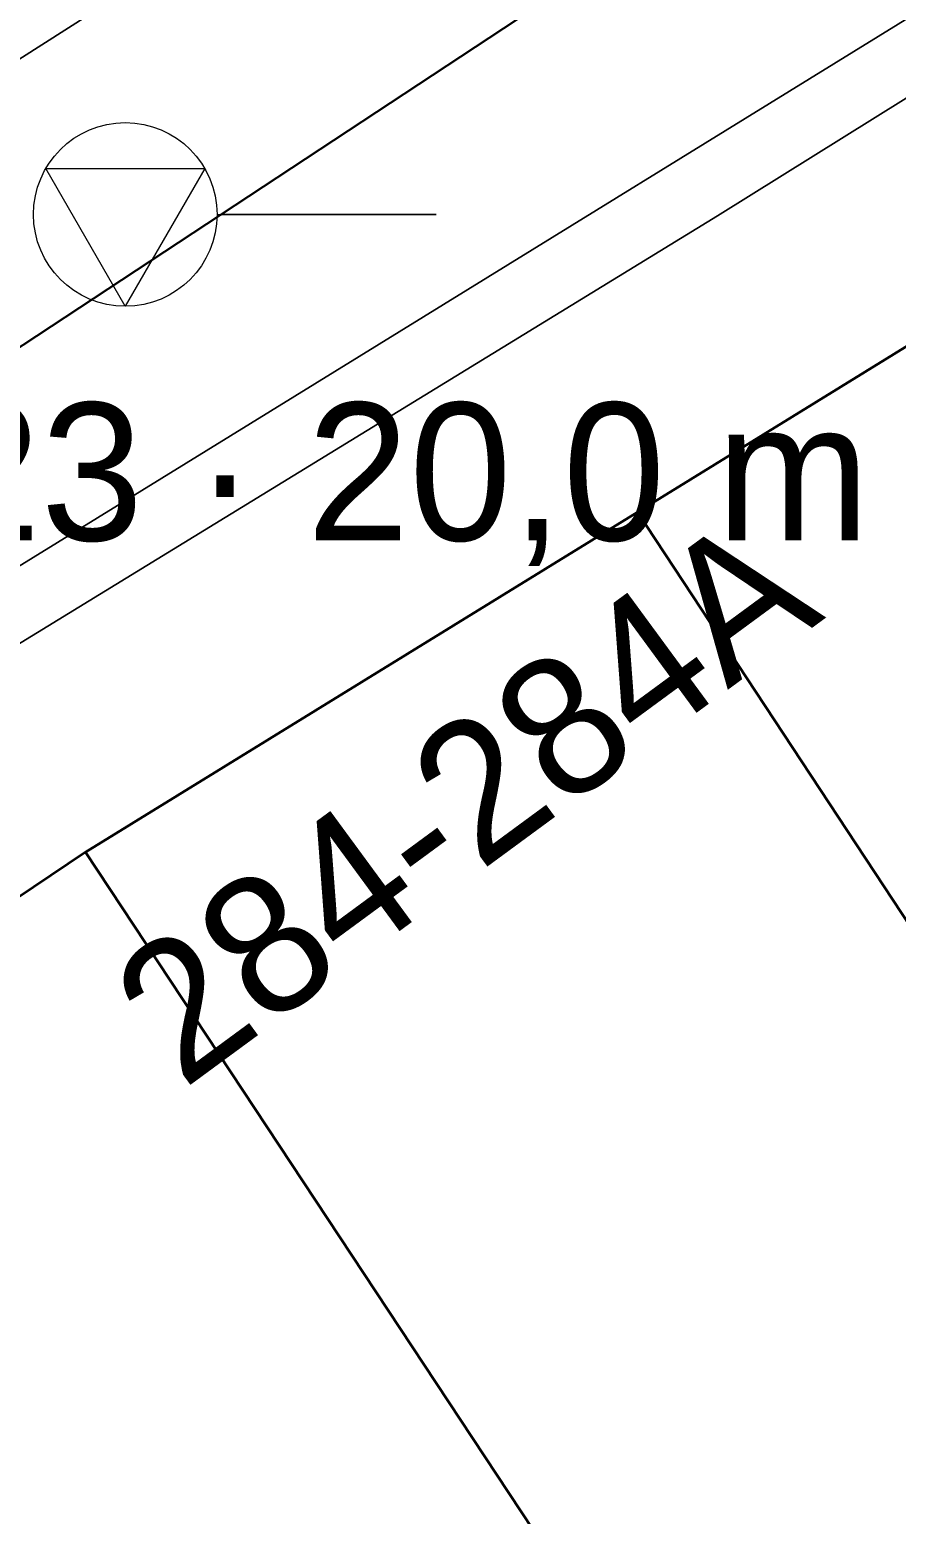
# Model space of a CAD drawing. Header units: metres. Extents: x 0 to 105485, y 0 to 425721.
# Drawn here: x 105274.67 to 105280.33, y 425330.37 to 425340.07 of the extents above; entities that cross this region are included whole.
import ezdxf
from ezdxf.enums import TextEntityAlignment as Align

# ---------------------------------------------------------------- set-up
doc = ezdxf.new("R2010")
doc.units = ezdxf.units.M
doc.header["$MEASUREMENT"] = 0
doc.linetypes.add('KG-PERCEEL-SO', pattern=[19, 5.5, -4, 5.5, -4])
for name, color, linetype, lineweight in [('B-XX-KG-GRENS_PERCEEL-G', 150, 'KG-PERCEEL-SO', 18), ('B-XX-MO-ONDERZOEK_SONDERING-G', 90, 'Continuous', 18), ('B-XX-MO-ONDERZOEK_SONDERING-S', 90, 'Continuous', 18), ('B-XX-MO-ONDERZOEK_SONDERING-T', 90, 'Continuous', 18), ('B-XX-OG-BEBOUWING-G', 7, 'Continuous', 35), ('B-XX-OG-BEBOUWING_HUISNUMMER-T', 7, 'Continuous', 18), ('B-XX-VH-OPENVERHARDING-G', 90, 'Continuous', 18)]:
    doc.layers.add(name, color=color, linetype=linetype, lineweight=lineweight)
doc.layers.add('GIS-WEGVAKKEN', color=2, linetype='Continuous')

msp = doc.modelspace()

# ---------------------------------------------------------------- linework, layer by layer
at = {"layer": 'B-XX-KG-GRENS_PERCEEL-G', "ltscale": 0.5, "flags": 128}
for points in [[(105278.642, 425336.919), (105283.136, 425339.686)], [(105275.035, 425334.698), (105278.642, 425336.919)], [(105278.642, 425336.919), (105283.591, 425329.411), (105290.025, 425319.768)], [(105268.2, 425330.104), (105275.035, 425334.698)], [(105275.035, 425334.698), (105282.231, 425323.811), (105286.344, 425317.381), (105286.556, 425317.545)]]:
    msp.add_lwpolyline(points, dxfattribs=at)
at = {"layer": 'B-XX-MO-ONDERZOEK_SONDERING-G', "color": 0, "true_color": 0x787878}
for points in [[(105274.694, 425338.864, 2.22), (105274.694, 425338.864, -16.78)], [(105275.894, 425338.864, 2.22), (105275.894, 425338.864, -16.78)]]:
    msp.add_polyline3d(points, dxfattribs=at)
at = {"layer": 'B-XX-MO-ONDERZOEK_SONDERING-G', "color": 0, "true_color": 0xd62828}
msp.add_polyline3d([(105275.895, 425338.864, 2.22), (105276.5608, 425338.864, 2.2), (105276.4685, 425338.864, 2.18), (105276.3186, 425338.864, 2.16), (105276.2904, 425338.864, 2.14), (105276.2925, 425338.864, 2.12), (105276.2972, 425338.864, 2.1), (105276.3109, 425338.864, 2.08), (105276.4527, 425338.864, 2.06), (105276.3846, 425338.864, 2.04), (105276.4238, 425338.864, 2.02), (105276.4629, 425338.864, 2), (105276.5159, 425338.864, 1.98), (105276.7115, 425338.864, 1.96), (105276.794, 425338.864, 1.94), (105276.8064, 425338.864, 1.92), (105276.8623, 425338.864, 1.9), (105276.8803, 425338.864, 1.88), (105276.8743, 425338.864, 1.86), (105276.8696, 425338.864, 1.84), (105276.8435, 425338.864, 1.82), (105276.8008, 425338.864, 1.8), (105276.7671, 425338.864, 1.78), (105276.729, 425338.864, 1.76), (105276.6863, 425338.864, 1.74), (105276.6586, 425338.864, 1.72), (105276.5693, 425338.864, 1.7), (105276.4903, 425338.864, 1.68), (105276.4557, 425338.864, 1.66), (105276.4177, 425338.864, 1.64), (105276.3668, 425338.864, 1.62), (105276.316, 425338.864, 1.6), (105276.275, 425338.864, 1.58), (105276.2203, 425338.864, 1.56), (105276.1887, 425338.864, 1.54), (105276.1332, 425338.864, 1.52), (105276.1063, 425338.864, 1.5), (105276.0661, 425338.864, 1.48), (105276.0555, 425338.864, 1.46), (105276.0839, 425338.864, 1.44), (105276.1123, 425338.864, 1.42), (105276.2524, 425338.864, 1.4), (105276.2917, 425338.864, 1.38), (105276.29, 425338.864, 1.36), (105276.2729, 425338.864, 1.34), (105276.2541, 425338.864, 1.32), (105276.2754, 425338.864, 1.3), (105276.3852, 425338.864, 1.28), (105276.3331, 425338.864, 1.26), (105276.3498, 425338.864, 1.24), (105276.4595, 425338.864, 1.22), (105276.6526, 425338.864, 1.2), (105276.6863, 425338.864, 1.18), (105276.6727, 425338.864, 1.16), (105276.6065, 425338.864, 1.14), (105276.5497, 425338.864, 1.12), (105276.5005, 425338.864, 1.1), (105276.451, 425338.864, 1.08), (105276.3831, 425338.864, 1.06), (105276.3429, 425338.864, 1.04), (105276.3023, 425338.864, 1.02), (105276.2609, 425338.864, 1), (105276.2097, 425338.864, 0.98), (105276.1426, 425338.864, 0.96), (105276.1441, 425338.864, 0.94), (105276.1456, 425338.864, 0.92), (105276.155, 425338.864, 0.9), (105276.014, 425338.864, 0.88), (105275.9978, 425338.864, 0.86), (105276.0119, 425338.864, 0.84), (105276.102, 425338.864, 0.82), (105276.1229, 425338.864, 0.8), (105276.067, 425338.864, 0.78), (105276.0362, 425338.864, 0.76), (105275.991, 425338.864, 0.74), (105275.9764, 425338.864, 0.72), (105275.9628, 425338.864, 0.7), (105275.9683, 425338.864, 0.68), (105276.0063, 425338.864, 0.66), (105276.0879, 425338.864, 0.64), (105276.143, 425338.864, 0.62), (105276.158, 425338.864, 0.6), (105276.1635, 425338.864, 0.58), (105276.1648, 425338.864, 0.56), (105276.1657, 425338.864, 0.54), (105276.1627, 425338.864, 0.52), (105276.1571, 425338.864, 0.501), (105276.1511, 425338.864, 0.481), (105276.1447, 425338.864, 0.461), (105276.1494, 425338.864, 0.441), (105276.1439, 425338.864, 0.421), (105276.1422, 425338.864, 0.401), (105276.1422, 425338.864, 0.381), (105276.1477, 425338.864, 0.361), (105276.1699, 425338.864, 0.341), (105276.2097, 425338.864, 0.321), (105276.2673, 425338.864, 0.301), (105276.2874, 425338.864, 0.281), (105276.3023, 425338.864, 0.261), (105276.3053, 425338.864, 0.241), (105276.3053, 425338.864, 0.221), (105276.3015, 425338.864, 0.201), (105276.2874, 425338.864, 0.181), (105276.2622, 425338.864, 0.161), (105276.2182, 425338.864, 0.141), (105276.1567, 425338.864, 0.121), (105276.0896, 425338.864, 0.101), (105276.0614, 425338.864, 0.081), (105276.029, 425338.864, 0.061), (105276.0106, 425338.864, 0.041), (105275.9897, 425338.864, 0.021), (105275.9837, 425338.864, 0.001), (105275.991, 425338.864, -0.019), (105275.9999, 425338.864, -0.039), (105276.0038, 425338.864, -0.059), (105275.9965, 425338.864, -0.079), (105276.017, 425338.864, -0.099), (105276.0055, 425338.864, -0.119), (105275.9837, 425338.864, -0.139), (105275.9683, 425338.864, -0.159), (105275.9623, 425338.864, -0.179), (105275.9619, 425338.864, -0.199), (105275.9649, 425338.864, -0.219), (105275.9649, 425338.864, -0.239), (105275.9662, 425338.864, -0.259), (105275.9649, 425338.864, -0.279), (105275.9683, 425338.864, -0.299), (105275.9726, 425338.864, -0.319), (105275.9854, 425338.864, -0.339), (105275.9918, 425338.864, -0.359), (105275.9632, 425338.864, -0.379), (105276.0303, 425338.864, -0.399), (105276.0866, 425338.864, -0.419), (105276.0516, 425338.864, -0.439), (105276.0239, 425338.864, -0.459), (105275.9927, 425338.864, -0.479), (105275.9833, 425338.864, -0.499), (105275.9871, 425338.864, -0.519), (105275.988, 425338.864, -0.539), (105275.9811, 425338.864, -0.559), (105275.9717, 425338.864, -0.579), (105275.9598, 425338.864, -0.599), (105275.9512, 425338.864, -0.619), (105275.9436, 425338.864, -0.639), (105275.938, 425338.864, -0.659), (105275.9367, 425338.864, -0.679), (105275.9342, 425338.864, -0.699), (105275.935, 425338.864, -0.719), (105275.9337, 425338.864, -0.739), (105275.9367, 425338.864, -0.759), (105275.938, 425338.864, -0.779), (105275.9457, 425338.864, -0.799), (105275.9512, 425338.864, -0.819), (105275.9457, 425338.864, -0.839), (105275.9376, 425338.864, -0.859), (105275.9389, 425338.864, -0.879), (105275.9406, 425338.864, -0.899), (105275.9354, 425338.864, -0.919), (105275.9367, 425338.864, -0.939), (105275.9367, 425338.864, -0.959), (105275.9371, 425338.864, -0.979), (105275.9354, 425338.864, -0.999), (105275.9367, 425338.864, -1.019), (105275.9376, 425338.864, -1.039), (105275.9389, 425338.864, -1.059), (105275.9474, 425338.864, -1.079), (105275.9598, 425338.864, -1.098), (105275.9653, 425338.864, -1.118), (105275.9559, 425338.864, -1.138), (105275.9598, 425338.864, -1.158), (105275.9572, 425338.864, -1.178), (105275.9555, 425338.864, -1.198), (105275.9555, 425338.864, -1.218), (105275.9594, 425338.864, -1.238), (105275.9623, 425338.864, -1.258), (105275.9641, 425338.864, -1.278), (105275.9675, 425338.864, -1.298), (105275.9623, 425338.864, -1.318), (105275.9602, 425338.864, -1.338), (105275.9581, 425338.864, -1.358), (105275.9551, 425338.864, -1.378), (105275.9551, 425338.864, -1.398), (105275.9568, 425338.864, -1.418), (105275.9551, 425338.864, -1.438), (105275.9555, 425338.864, -1.458), (105275.9551, 425338.864, -1.478), (105275.9555, 425338.864, -1.498), (105275.9585, 425338.864, -1.518), (105275.9615, 425338.864, -1.538), (105275.9658, 425338.864, -1.558), (105275.9683, 425338.864, -1.578), (105275.9709, 425338.864, -1.598), (105275.9752, 425338.864, -1.618), (105275.9752, 425338.864, -1.638), (105275.976, 425338.864, -1.658), (105275.9735, 425338.864, -1.678), (105275.9773, 425338.864, -1.698), (105275.9735, 425338.864, -1.718), (105275.9679, 425338.864, -1.738), (105275.9666, 425338.864, -1.758), (105275.9666, 425338.864, -1.778), (105275.9713, 425338.864, -1.798), (105275.973, 425338.864, -1.818), (105275.9777, 425338.864, -1.838), (105275.9688, 425338.864, -1.858), (105275.9675, 425338.864, -1.878), (105275.9602, 425338.864, -1.898), (105275.9568, 425338.864, -1.918), (105275.9568, 425338.864, -1.938), (105275.9589, 425338.864, -1.958), (105275.9645, 425338.864, -1.978), (105275.9623, 425338.864, -1.998), (105275.9636, 425338.864, -2.018), (105275.9623, 425338.864, -2.038), (105275.9619, 425338.864, -2.058), (105275.9632, 425338.864, -2.077), (105275.9658, 425338.864, -2.097), (105275.9645, 425338.864, -2.117), (105275.9602, 425338.864, -2.137), (105275.9576, 425338.864, -2.157), (105275.9508, 425338.864, -2.177), (105275.9619, 425338.864, -2.197), (105275.9615, 425338.864, -2.217), (105275.9581, 425338.864, -2.237), (105275.9572, 425338.864, -2.257), (105275.9572, 425338.864, -2.277), (105275.9559, 425338.864, -2.297), (105275.9581, 425338.864, -2.317), (105275.9649, 425338.864, -2.337), (105275.9572, 425338.864, -2.357), (105275.9572, 425338.864, -2.377), (105275.9487, 425338.864, -2.397), (105275.9465, 425338.864, -2.417), (105275.944, 425338.864, -2.437), (105275.9448, 425338.864, -2.457), (105275.947, 425338.864, -2.477), (105275.95, 425338.864, -2.497), (105275.9547, 425338.864, -2.517), (105275.9594, 425338.864, -2.537), (105275.9598, 425338.864, -2.557), (105275.9568, 425338.864, -2.577), (105275.9474, 425338.864, -2.597), (105275.9461, 425338.864, -2.617), (105275.9478, 425338.864, -2.637), (105275.95, 425338.864, -2.657), (105275.9529, 425338.864, -2.677), (105275.9572, 425338.864, -2.697), (105275.9598, 425338.864, -2.717), (105275.9611, 425338.864, -2.737), (105275.9568, 425338.864, -2.757), (105275.9589, 425338.864, -2.777), (105275.9623, 425338.864, -2.797), (105275.9602, 425338.864, -2.817), (105275.9611, 425338.864, -2.837), (105275.9598, 425338.864, -2.857), (105275.9594, 425338.864, -2.877), (105275.9581, 425338.864, -2.896), (105275.9585, 425338.864, -2.916), (105275.9581, 425338.864, -2.936), (105275.9576, 425338.864, -2.956), (105275.9606, 425338.864, -2.976), (105275.9576, 425338.864, -2.996), (105275.9538, 425338.864, -3.016), (105275.9525, 425338.864, -3.036), (105275.9508, 425338.864, -3.056), (105275.9508, 425338.864, -3.076), (105275.9534, 425338.864, -3.096), (105275.9555, 425338.864, -3.116), (105275.9564, 425338.864, -3.136), (105275.9598, 425338.864, -3.156), (105275.9606, 425338.864, -3.176), (105275.9602, 425338.864, -3.196), (105275.9589, 425338.864, -3.216), (105275.9581, 425338.864, -3.236), (105275.9594, 425338.864, -3.256), (105275.9594, 425338.864, -3.276), (105275.9653, 425338.864, -3.296), (105275.9769, 425338.864, -3.316), (105275.979, 425338.864, -3.336), (105275.9752, 425338.864, -3.356), (105275.9679, 425338.864, -3.376), (105275.9683, 425338.864, -3.396), (105275.97, 425338.864, -3.416), (105275.9705, 425338.864, -3.436), (105275.9692, 425338.864, -3.456), (105275.9683, 425338.864, -3.476), (105275.9709, 425338.864, -3.496), (105275.9722, 425338.864, -3.516), (105275.9769, 425338.864, -3.536), (105275.9717, 425338.864, -3.556), (105275.9683, 425338.864, -3.575), (105275.9662, 425338.864, -3.595), (105275.9645, 425338.864, -3.615), (105275.9628, 425338.864, -3.635), (105275.9611, 425338.864, -3.655), (105275.9602, 425338.864, -3.675), (105275.9585, 425338.864, -3.695), (105275.9568, 425338.864, -3.715), (105275.9585, 425338.864, -3.735), (105275.9606, 425338.864, -3.755), (105275.9615, 425338.864, -3.775), (105275.9628, 425338.864, -3.795), (105275.9636, 425338.864, -3.815), (105275.9619, 425338.864, -3.835), (105275.9594, 425338.864, -3.855), (105275.9551, 425338.864, -3.875), (105275.9534, 425338.864, -3.895), (105275.9491, 425338.864, -3.915), (105275.9465, 425338.864, -3.935), (105275.9448, 425338.864, -3.955), (105275.9453, 425338.864, -3.975), (105275.9461, 425338.864, -3.995), (105275.9465, 425338.864, -4.015), (105275.9457, 425338.864, -4.035), (105275.9448, 425338.864, -4.055), (105275.9461, 425338.864, -4.075), (105275.9487, 425338.864, -4.095), (105275.9508, 425338.864, -4.115), (105275.9589, 425338.864, -4.135), (105275.9841, 425338.864, -4.155), (105275.9897, 425338.864, -4.174), (105276.0196, 425338.864, -4.194), (105276.1144, 425338.864, -4.214), (105276.1063, 425338.864, -4.234), (105276.0375, 425338.864, -4.254), (105275.9999, 425338.864, -4.274), (105275.9807, 425338.864, -4.294), (105275.9662, 425338.864, -4.314), (105275.9717, 425338.864, -4.334), (105276.0973, 425338.864, -4.354), (105276.1921, 425338.864, -4.374), (105276.2139, 425338.864, -4.394), (105276.2289, 425338.864, -4.414), (105276.2284, 425338.864, -4.434), (105276.2126, 425338.864, -4.454), (105276.1798, 425338.864, -4.474), (105276.1276, 425338.864, -4.494), (105276.0623, 425338.864, -4.514), (105276.0213, 425338.864, -4.534), (105275.994, 425338.864, -4.554), (105275.9739, 425338.864, -4.574), (105275.9559, 425338.864, -4.594), (105275.9525, 425338.864, -4.614), (105275.9521, 425338.864, -4.634), (105275.9508, 425338.864, -4.654), (105275.95, 425338.864, -4.674), (105275.9487, 425338.864, -4.694), (105275.9474, 425338.864, -4.713), (105275.9465, 425338.864, -4.733), (105275.9461, 425338.864, -4.753), (105275.9611, 425338.864, -4.773), (105276.0251, 425338.864, -4.793), (105276.0324, 425338.864, -4.813), (105276.0012, 425338.864, -4.833), (105275.9828, 425338.864, -4.853), (105275.9619, 425338.864, -4.873), (105275.9534, 425338.864, -4.893), (105275.9508, 425338.864, -4.913), (105275.9508, 425338.864, -4.933), (105275.9512, 425338.864, -4.953), (105275.9508, 425338.864, -4.973), (105275.9529, 425338.864, -4.993), (105276.0653, 425338.864, -5.013), (105276.36, 425338.864, -5.033), (105276.4817, 425338.864, -5.053), (105276.4775, 425338.864, -5.073), (105276.4151, 425338.864, -5.093), (105276.3216, 425338.864, -5.113), (105276.2246, 425338.864, -5.133), (105276.1272, 425338.864, -5.153), (105276.0841, 425338.864, -5.173), (105276.0307, 425338.864, -5.193), (105276.0055, 425338.864, -5.212), (105275.9897, 425338.864, -5.232), (105275.9688, 425338.864, -5.252), (105275.9632, 425338.864, -5.272), (105275.9602, 425338.864, -5.292), (105275.9564, 425338.864, -5.312), (105276.0183, 425338.864, -5.332), (105276.3207, 425338.864, -5.352), (105276.518, 425338.864, -5.372), (105276.542, 425338.864, -5.392), (105276.5279, 425338.864, -5.412), (105276.5086, 425338.864, -5.432), (105276.4685, 425338.864, -5.452), (105276.4254, 425338.864, -5.472), (105276.3737, 425338.864, -5.492), (105276.3083, 425338.864, -5.512), (105276.2122, 425338.864, -5.532), (105276.1477, 425338.864, -5.552), (105276.0713, 425338.864, -5.572), (105276.0251, 425338.864, -5.592), (105276.0063, 425338.864, -5.612), (105275.9781, 425338.864, -5.632), (105275.9717, 425338.864, -5.652), (105275.97, 425338.864, -5.672), (105275.9743, 425338.864, -5.691), (105275.9803, 425338.864, -5.711), (105275.9858, 425338.864, -5.731), (105275.9863, 425338.864, -5.751), (105275.9709, 425338.864, -5.771), (105275.9606, 425338.864, -5.791), (105275.9555, 425338.864, -5.811), (105275.9547, 425338.864, -5.831), (105275.9542, 425338.864, -5.851), (105275.9555, 425338.864, -5.871), (105275.9512, 425338.864, -5.891), (105275.9495, 425338.864, -5.911), (105275.9512, 425338.864, -5.931), (105275.9606, 425338.864, -5.951), (105275.9807, 425338.864, -5.971), (105275.9875, 425338.864, -5.991), (105275.9897, 425338.864, -6.011), (105276.0405, 425338.864, -6.031), (105276.1738, 425338.864, -6.051), (105276.3041, 425338.864, -6.071), (105276.3092, 425338.864, -6.091), (105276.2306, 425338.864, -6.111), (105276.1601, 425338.864, -6.13), (105276.1353, 425338.864, -6.15), (105276.1516, 425338.864, -6.17), (105276.307, 425338.864, -6.19), (105276.407, 425338.864, -6.21), (105276.5074, 425338.864, -6.23), (105276.4617, 425338.864, -6.25), (105276.3638, 425338.864, -6.27), (105276.2383, 425338.864, -6.29), (105276.1294, 425338.864, -6.31), (105276.0653, 425338.864, -6.33), (105276.0392, 425338.864, -6.35), (105276.0286, 425338.864, -6.37), (105276.0311, 425338.864, -6.39), (105276.0371, 425338.864, -6.41), (105276.014, 425338.864, -6.43), (105275.9987, 425338.864, -6.45), (105276.0337, 425338.864, -6.47), (105276.0678, 425338.864, -6.49), (105276.0529, 425338.864, -6.51), (105276.0529, 425338.864, -6.53), (105276.0388, 425338.864, -6.549), (105276.149, 425338.864, -6.569), (105276.3613, 425338.864, -6.589), (105276.4561, 425338.864, -6.609), (105276.4506, 425338.864, -6.629), (105276.4078, 425338.864, -6.649), (105276.331, 425338.864, -6.669), (105276.2378, 425338.864, -6.689), (105276.1627, 425338.864, -6.709), (105276.0939, 425338.864, -6.729), (105276.0473, 425338.864, -6.749), (105276.0221, 425338.864, -6.769), (105276.0093, 425338.864, -6.789), (105276.0059, 425338.864, -6.809), (105276.0414, 425338.864, -6.829), (105276.1042, 425338.864, -6.849), (105276.1413, 425338.864, -6.869), (105276.1631, 425338.864, -6.889), (105276.1768, 425338.864, -6.909), (105276.2349, 425338.864, -6.929), (105276.322, 425338.864, -6.948), (105276.4177, 425338.864, -6.968), (105276.5907, 425338.864, -6.988), (105276.7316, 425338.864, -7.008), (105276.7807, 425338.864, -7.028), (105276.7974, 425338.864, -7.048), (105276.7841, 425338.864, -7.068), (105276.7393, 425338.864, -7.088), (105276.6812, 425338.864, -7.108), (105276.6163, 425338.864, -7.128), (105276.545, 425338.864, -7.148), (105276.4881, 425338.864, -7.168), (105276.4698, 425338.864, -7.188), (105276.4864, 425338.864, -7.208), (105276.4984, 425338.864, -7.228), (105276.492, 425338.864, -7.248), (105276.4775, 425338.864, -7.268), (105276.4839, 425338.864, -7.288), (105276.5326, 425338.864, -7.308), (105276.6176, 425338.864, -7.327), (105276.7312, 425338.864, -7.347), (105276.8615, 425338.864, -7.367), (105276.9917, 425338.864, -7.387), (105277.113, 425338.864, -7.407), (105277.1963, 425338.864, -7.427), (105277.2595, 425338.864, -7.447), (105277.301, 425338.864, -7.467), (105277.3134, 425338.864, -7.487), (105277.3027, 425338.864, -7.507), (105277.2749, 425338.864, -7.527), (105277.2472, 425338.864, -7.547), (105277.2536, 425338.864, -7.567), (105277.2613, 425338.864, -7.587), (105277.2613, 425338.864, -7.607), (105277.2493, 425338.864, -7.627), (105277.2416, 425338.864, -7.647), (105277.2296, 425338.864, -7.667), (105277.2079, 425338.864, -7.687), (105277.1822, 425338.864, -7.706), (105277.1579, 425338.864, -7.726), (105277.1301, 425338.864, -7.746), (105277.1147, 425338.864, -7.766), (105277.1083, 425338.864, -7.786), (105277.1007, 425338.864, -7.806), (105277.093, 425338.864, -7.826), (105277.0827, 425338.864, -7.846), (105277.0814, 425338.864, -7.866), (105277.0836, 425338.864, -7.886), (105277.1019, 425338.864, -7.906), (105277.1276, 425338.864, -7.926), (105277.1596, 425338.864, -7.946), (105277.2215, 425338.864, -7.966), (105277.2433, 425338.864, -7.986), (105277.2664, 425338.864, -8.006), (105277.2826, 425338.864, -8.026), (105277.263, 425338.864, -8.046), (105277.2429, 425338.864, -8.066), (105277.2361, 425338.864, -8.085), (105277.245, 425338.864, -8.105), (105277.2749, 425338.864, -8.125), (105277.3065, 425338.864, -8.145), (105277.3228, 425338.864, -8.165), (105277.3266, 425338.864, -8.185), (105277.3057, 425338.864, -8.205), (105277.2668, 425338.864, -8.225), (105277.2164, 425338.864, -8.245), (105277.1604, 425338.864, -8.265), (105277.1066, 425338.864, -8.285), (105277.0682, 425338.864, -8.305), (105277.0549, 425338.864, -8.325), (105277.0592, 425338.864, -8.345), (105277.0648, 425338.864, -8.365), (105277.0584, 425338.864, -8.385), (105277.0549, 425338.864, -8.405), (105277.0485, 425338.864, -8.425), (105277.028, 425338.864, -8.445), (105277.0011, 425338.864, -8.465), (105276.9704, 425338.864, -8.484), (105276.9294, 425338.864, -8.504), (105276.8939, 425338.864, -8.524), (105276.8585, 425338.864, -8.544), (105276.829, 425338.864, -8.564), (105276.7953, 425338.864, -8.584), (105276.7581, 425338.864, -8.604), (105276.7184, 425338.864, -8.624), (105276.6804, 425338.864, -8.644), (105276.6432, 425338.864, -8.664), (105276.6099, 425338.864, -8.684), (105276.5834, 425338.864, -8.704), (105276.5629, 425338.864, -8.724), (105276.5458, 425338.864, -8.744), (105276.5334, 425338.864, -8.764), (105276.521, 425338.864, -8.784), (105276.5104, 425338.864, -8.804), (105276.5018, 425338.864, -8.824), (105276.4937, 425338.864, -8.844), (105276.4864, 425338.864, -8.864), (105276.4775, 425338.864, -8.884), (105276.4651, 425338.864, -8.903), (105276.4514, 425338.864, -8.923), (105276.4356, 425338.864, -8.943), (105276.4283, 425338.864, -8.963), (105276.4612, 425338.864, -8.983), (105276.5663, 425338.864, -9.003), (105276.6876, 425338.864, -9.023), (105276.7786, 425338.864, -9.043), (105276.8153, 425338.864, -9.063), (105276.8187, 425338.864, -9.083), (105276.817, 425338.864, -9.103), (105276.8111, 425338.864, -9.123), (105276.7965, 425338.864, -9.143), (105276.7803, 425338.864, -9.163), (105276.7628, 425338.864, -9.183), (105276.7431, 425338.864, -9.203), (105276.7256, 425338.864, -9.223), (105276.7115, 425338.864, -9.243), (105276.703, 425338.864, -9.263), (105276.6932, 425338.864, -9.283), (105276.6868, 425338.864, -9.302), (105276.6872, 425338.864, -9.322), (105276.6974, 425338.864, -9.342), (105276.7115, 425338.864, -9.362), (105276.7337, 425338.864, -9.382), (105276.7636, 425338.864, -9.402), (105276.8055, 425338.864, -9.422), (105276.8619, 425338.864, -9.442), (105276.9251, 425338.864, -9.462), (105276.9759, 425338.864, -9.482), (105276.999, 425338.864, -9.502), (105276.9858, 425338.864, -9.522), (105276.9721, 425338.864, -9.542), (105276.9772, 425338.864, -9.562), (105276.9695, 425338.864, -9.582), (105276.946, 425338.864, -9.602), (105276.917, 425338.864, -9.622), (105276.882, 425338.864, -9.642), (105276.8401, 425338.864, -9.662), (105276.8021, 425338.864, -9.681), (105276.7726, 425338.864, -9.701), (105276.7478, 425338.864, -9.721), (105276.7273, 425338.864, -9.741), (105276.709, 425338.864, -9.761), (105276.6944, 425338.864, -9.781), (105276.6804, 425338.864, -9.801), (105276.6667, 425338.864, -9.821), (105276.656, 425338.864, -9.841), (105276.6449, 425338.864, -9.861), (105276.6321, 425338.864, -9.881), (105276.6218, 425338.864, -9.901), (105276.6124, 425338.864, -9.921), (105276.6065, 425338.864, -9.941), (105276.6052, 425338.864, -9.961), (105276.6069, 425338.864, -9.981), (105276.6107, 425338.864, -10.001), (105276.6188, 425338.864, -10.021), (105276.6282, 425338.864, -10.041), (105276.6381, 425338.864, -10.061), (105276.6517, 425338.864, -10.081), (105276.6658, 425338.864, -10.1), (105276.6816, 425338.864, -10.12), (105276.7077, 425338.864, -10.14), (105276.7525, 425338.864, -10.16), (105276.7782, 425338.864, -10.18), (105276.8281, 425338.864, -10.2), (105276.8657, 425338.864, -10.22), (105276.8867, 425338.864, -10.24), (105276.8794, 425338.864, -10.26), (105276.841, 425338.864, -10.28), (105276.8, 425338.864, -10.3), (105276.7756, 425338.864, -10.32), (105276.7696, 425338.864, -10.34), (105276.7854, 425338.864, -10.36), (105276.82, 425338.864, -10.38), (105276.8623, 425338.864, -10.4), (105276.9059, 425338.864, -10.42), (105276.9418, 425338.864, -10.44), (105276.9546, 425338.864, -10.46), (105276.9413, 425338.864, -10.48), (105276.9084, 425338.864, -10.499), (105276.8773, 425338.864, -10.519), (105276.8465, 425338.864, -10.539), (105276.8448, 425338.864, -10.559), (105276.8269, 425338.864, -10.579), (105276.7816, 425338.864, -10.599), (105276.7179, 425338.864, -10.619), (105276.6671, 425338.864, -10.639), (105276.6325, 425338.864, -10.659), (105276.6099, 425338.864, -10.679), (105276.5971, 425338.864, -10.699), (105276.5966, 425338.864, -10.719), (105276.6146, 425338.864, -10.739), (105276.653, 425338.864, -10.759), (105276.6974, 425338.864, -10.779), (105276.7222, 425338.864, -10.799), (105276.7265, 425338.864, -10.819), (105276.7269, 425338.864, -10.839), (105276.7376, 425338.864, -10.859), (105276.7649, 425338.864, -10.878), (105276.8068, 425338.864, -10.898), (105276.8568, 425338.864, -10.918), (105276.9029, 425338.864, -10.938), (105276.9349, 425338.864, -10.958), (105276.9635, 425338.864, -10.978), (105276.9823, 425338.864, -10.998), (105276.9845, 425338.864, -11.018), (105276.9717, 425338.864, -11.038), (105276.9272, 425338.864, -11.058), (105276.8568, 425338.864, -11.078), (105276.7816, 425338.864, -11.098), (105276.7124, 425338.864, -11.118), (105276.6445, 425338.864, -11.138), (105276.5697, 425338.864, -11.158), (105276.4732, 425338.864, -11.178), (105276.3357, 425338.864, -11.198), (105276.2101, 425338.864, -11.218), (105276.1533, 425338.864, -11.238), (105276.0819, 425338.864, -11.257), (105276.0491, 425338.864, -11.277), (105276.0247, 425338.864, -11.297), (105276.0021, 425338.864, -11.317), (105275.9974, 425338.864, -11.337), (105275.985, 425338.864, -11.357), (105275.976, 425338.864, -11.377), (105275.9739, 425338.864, -11.397), (105275.9713, 425338.864, -11.417), (105275.9679, 425338.864, -11.437), (105275.9666, 425338.864, -11.457), (105275.9666, 425338.864, -11.477), (105275.9675, 425338.864, -11.497), (105275.9683, 425338.864, -11.517), (105275.9666, 425338.864, -11.537), (105275.9649, 425338.864, -11.557), (105275.9632, 425338.864, -11.577), (105275.9632, 425338.864, -11.597), (105275.9619, 425338.864, -11.617), (105275.9623, 425338.864, -11.636), (105275.9623, 425338.864, -11.656), (105275.9615, 425338.864, -11.676), (105275.9619, 425338.864, -11.696), (105275.9615, 425338.864, -11.716), (105275.9632, 425338.864, -11.736), (105275.9653, 425338.864, -11.756), (105275.9683, 425338.864, -11.776), (105275.9713, 425338.864, -11.796), (105275.9717, 425338.864, -11.816), (105275.9675, 425338.864, -11.836), (105275.9645, 425338.864, -11.856), (105275.9615, 425338.864, -11.876), (105275.9598, 425338.864, -11.896), (105275.9585, 425338.864, -11.916), (105275.9594, 425338.864, -11.936), (105275.9602, 425338.864, -11.956), (105275.9602, 425338.864, -11.975), (105275.9598, 425338.864, -11.995), (105275.9581, 425338.864, -12.015), (105275.9581, 425338.864, -12.035), (105275.9581, 425338.864, -12.055), (105275.9585, 425338.864, -12.075), (105275.9585, 425338.864, -12.095), (105275.9568, 425338.864, -12.115), (105275.9568, 425338.864, -12.135), (105275.9564, 425338.864, -12.155), (105275.9568, 425338.864, -12.175), (105275.9576, 425338.864, -12.195), (105275.9585, 425338.864, -12.215), (105275.9602, 425338.864, -12.235), (105275.9598, 425338.864, -12.255), (105275.9581, 425338.864, -12.275), (105275.9568, 425338.864, -12.294), (105275.9559, 425338.864, -12.314), (105275.9559, 425338.864, -12.334), (105275.9564, 425338.864, -12.354), (105275.9606, 425338.864, -12.374), (105275.9645, 425338.864, -12.394), (105275.9679, 425338.864, -12.414), (105275.9594, 425338.864, -12.434), (105275.9551, 425338.864, -12.454), (105275.9555, 425338.864, -12.474), (105275.9589, 425338.864, -12.494), (105275.9581, 425338.864, -12.514), (105275.9606, 425338.864, -12.534), (105275.9551, 425338.864, -12.554), (105275.9538, 425338.864, -12.574), (105275.9521, 425338.864, -12.594), (105275.9525, 425338.864, -12.613), (105275.9529, 425338.864, -12.633), (105275.9598, 425338.864, -12.653), (105276.0145, 425338.864, -12.673), (105276.1268, 425338.864, -12.693), (105276.2297, 425338.864, -12.713), (105276.313, 425338.864, -12.733), (105276.363, 425338.864, -12.753), (105276.348, 425338.864, -12.773), (105276.2891, 425338.864, -12.793), (105276.2596, 425338.864, -12.813), (105276.2895, 425338.864, -12.833), (105276.3322, 425338.864, -12.853), (105276.3989, 425338.864, -12.873), (105276.4437, 425338.864, -12.893), (105276.439, 425338.864, -12.913), (105276.4147, 425338.864, -12.932), (105276.407, 425338.864, -12.952), (105276.4053, 425338.864, -12.972), (105276.3959, 425338.864, -12.992), (105276.3908, 425338.864, -13.012), (105276.3946, 425338.864, -13.032), (105276.4168, 425338.864, -13.052), (105276.4339, 425338.864, -13.072), (105276.4454, 425338.864, -13.092), (105276.4745, 425338.864, -13.112), (105276.5321, 425338.864, -13.132), (105276.606, 425338.864, -13.152), (105276.6816, 425338.864, -13.172), (105276.7747, 425338.864, -13.192), (105276.8529, 425338.864, -13.212), (105276.8854, 425338.864, -13.231), (105276.8837, 425338.864, -13.251), (105276.8781, 425338.864, -13.271), (105276.8948, 425338.864, -13.291), (105276.9345, 425338.864, -13.311), (105276.9648, 425338.864, -13.331), (105276.9725, 425338.864, -13.351), (105276.9631, 425338.864, -13.371), (105276.9174, 425338.864, -13.391), (105276.87, 425338.864, -13.411), (105276.8328, 425338.864, -13.431), (105276.8072, 425338.864, -13.451), (105276.7807, 425338.864, -13.471), (105276.7671, 425338.864, -13.491), (105276.7645, 425338.864, -13.511), (105276.7367, 425338.864, -13.53), (105276.7342, 425338.864, -13.55), (105276.7299, 425338.864, -13.57), (105276.7282, 425338.864, -13.59), (105276.7355, 425338.864, -13.61), (105276.7517, 425338.864, -13.63), (105276.7619, 425338.864, -13.65), (105276.7525, 425338.864, -13.67), (105276.738, 425338.864, -13.69), (105276.7363, 425338.864, -13.71), (105276.7525, 425338.864, -13.73), (105276.773, 425338.864, -13.75), (105276.785, 425338.864, -13.77), (105276.7777, 425338.864, -13.79), (105276.7611, 425338.864, -13.81), (105276.7239, 425338.864, -13.829), (105276.6752, 425338.864, -13.849), (105276.6368, 425338.864, -13.869), (105276.6103, 425338.864, -13.889), (105276.5872, 425338.864, -13.909), (105276.5684, 425338.864, -13.929), (105276.5522, 425338.864, -13.949), (105276.536, 425338.864, -13.969), (105276.5185, 425338.864, -13.989), (105276.5027, 425338.864, -14.009), (105276.4847, 425338.864, -14.029), (105276.4655, 425338.864, -14.049), (105276.4442, 425338.864, -14.069), (105276.4236, 425338.864, -14.089), (105276.4087, 425338.864, -14.109), (105276.4177, 425338.864, -14.129), (105276.4659, 425338.864, -14.148), (105276.5321, 425338.864, -14.168), (105276.5821, 425338.864, -14.188), (105276.6141, 425338.864, -14.208), (105276.6334, 425338.864, -14.228), (105276.6458, 425338.864, -14.248), (105276.6513, 425338.864, -14.268), (105276.6603, 425338.864, -14.288), (105276.6641, 425338.864, -14.308), (105276.6675, 425338.864, -14.328), (105276.6735, 425338.864, -14.348), (105276.6808, 425338.864, -14.368), (105276.6919, 425338.864, -14.388), (105276.7107, 425338.864, -14.408), (105276.7239, 425338.864, -14.427), (105276.7248, 425338.864, -14.447), (105276.7115, 425338.864, -14.467), (105276.6906, 425338.864, -14.487), (105276.6718, 425338.864, -14.507), (105276.6124, 425338.864, -14.527), (105276.6223, 425338.864, -14.547), (105276.612, 425338.864, -14.567), (105276.5979, 425338.864, -14.587), (105276.5825, 425338.864, -14.607), (105276.565, 425338.864, -14.627), (105276.5497, 425338.864, -14.647), (105276.5364, 425338.864, -14.667), (105276.5227, 425338.864, -14.687), (105276.5112, 425338.864, -14.707), (105276.5027, 425338.864, -14.727), (105276.5027, 425338.864, -14.746), (105276.5027, 425338.864, -14.766), (105276.5069, 425338.864, -14.786), (105276.5198, 425338.864, -14.806), (105276.5428, 425338.864, -14.826), (105276.586, 425338.864, -14.846), (105276.6487, 425338.864, -14.866), (105276.6893, 425338.864, -14.886), (105276.7269, 425338.864, -14.906), (105276.75, 425338.864, -14.926), (105276.7436, 425338.864, -14.946), (105276.7256, 425338.864, -14.966), (105276.7226, 425338.864, -14.986), (105276.7312, 425338.864, -15.006), (105276.7585, 425338.864, -15.026), (105276.7991, 425338.864, -15.045), (105276.8384, 425338.864, -15.065), (105276.8636, 425338.864, -15.085), (105276.8837, 425338.864, -15.105), (105276.8845, 425338.864, -15.125), (105276.879, 425338.864, -15.145), (105276.8832, 425338.864, -15.165), (105276.8871, 425338.864, -15.185), (105276.8969, 425338.864, -15.205), (105276.9195, 425338.864, -15.225), (105276.9631, 425338.864, -15.245), (105277.0071, 425338.864, -15.265), (105277.0118, 425338.864, -15.285), (105276.9866, 425338.864, -15.305), (105276.9618, 425338.864, -15.325), (105276.9324, 425338.864, -15.344), (105276.8867, 425338.864, -15.364), (105276.8768, 425338.864, -15.384), (105276.8905, 425338.864, -15.404), (105276.905, 425338.864, -15.424), (105276.8995, 425338.864, -15.444), (105276.8756, 425338.864, -15.464), (105276.8491, 425338.864, -15.484), (105276.8422, 425338.864, -15.504), (105276.8343, 425338.864, -15.524), (105276.8264, 425338.864, -15.544), (105276.8239, 425338.864, -15.564), (105276.8068, 425338.864, -15.584), (105276.8029, 425338.864, -15.604), (105276.8046, 425338.864, -15.624), (105276.8183, 425338.864, -15.644), (105276.8234, 425338.864, -15.663), (105276.8205, 425338.864, -15.683), (105276.7957, 425338.864, -15.703), (105276.7649, 425338.864, -15.723), (105276.7393, 425338.864, -15.743), (105276.7162, 425338.864, -15.763), (105276.7111, 425338.864, -15.783), (105276.715, 425338.864, -15.803), (105276.7355, 425338.864, -15.823), (105276.776, 425338.864, -15.843), (105276.8205, 425338.864, -15.863), (105276.8593, 425338.864, -15.883), (105276.8871, 425338.864, -15.903), (105276.9008, 425338.864, -15.923), (105276.899, 425338.864, -15.943), (105276.8687, 425338.864, -15.962), (105276.8307, 425338.864, -15.982), (105276.8209, 425338.864, -16.002), (105276.8298, 425338.864, -16.022), (105276.8388, 425338.864, -16.042), (105276.8153, 425338.864, -16.062), (105276.779, 425338.864, -16.082), (105276.7419, 425338.864, -16.102), (105276.691, 425338.864, -16.122), (105276.6522, 425338.864, -16.142), (105276.6082, 425338.864, -16.162), (105276.5573, 425338.864, -16.182), (105276.5168, 425338.864, -16.202), (105276.4907, 425338.864, -16.222), (105276.4638, 425338.864, -16.241), (105276.4548, 425338.864, -16.261), (105276.4407, 425338.864, -16.281), (105276.4365, 425338.864, -16.301), (105276.4296, 425338.864, -16.321), (105276.4224, 425338.864, -16.341), (105276.413, 425338.864, -16.361), (105276.4023, 425338.864, -16.381), (105276.3942, 425338.864, -16.401), (105276.3767, 425338.864, -16.421), (105276.3656, 425338.864, -16.441), (105276.3502, 425338.864, -16.461), (105276.3433, 425338.864, -16.481), (105276.331, 425338.864, -16.501), (105276.3203, 425338.864, -16.521), (105276.3079, 425338.864, -16.54), (105276.2947, 425338.864, -16.56), (105276.2801, 425338.864, -16.58), (105276.2515, 425338.864, -16.6), (105276.2314, 425338.864, -16.62), (105276.2182, 425338.864, -16.64), (105276.2045, 425338.864, -16.66), (105276.1857, 425338.864, -16.68), (105276.1755, 425338.864, -16.7), (105276.1657, 425338.864, -16.72), (105276.1524, 425338.864, -16.74), (105276.1439, 425338.864, -16.76), (105276.1396, 425338.864, -16.78)], dxfattribs=at)
at = {"layer": 'B-XX-MO-ONDERZOEK_SONDERING-S', "ltscale": 0.5}
msp.add_lwpolyline([(105274.7744, 425339.164), (105275.8136, 425339.164), (105275.294, 425338.264)], close=True, dxfattribs=at)
at = {"layer": 'B-XX-MO-ONDERZOEK_SONDERING-S'}
msp.add_circle((105275.294, 425338.864), 0.6, dxfattribs=at)
at = {"layer": 'B-XX-OG-BEBOUWING-G', "ltscale": 0.5}
for points in [[(105303.685, 425308.308), (105300.414, 425313.006), (105293.453, 425323.607), (105283.136, 425339.686), (105278.642, 425336.919), (105283.591, 425329.411), (105285.898, 425325.953), (105289.431, 425320.657), (105292.918, 425315.191), (105291.249, 425314.041), (105291.313, 425313.94), (105299.18, 425301.526), (105302.475, 425303.768), (105305.136, 425305.579), (105305.44, 425305.786)], [(105275.035, 425334.698), (105282.23, 425323.811), (105286.344, 425317.381), (105286.556, 425317.545), (105288.69, 425313.706), (105289.365, 425312.569), (105291.313, 425313.94), (105291.249, 425314.041), (105292.918, 425315.191), (105289.431, 425320.657), (105286.83, 425318.993), (105285.237, 425321.249), (105285.494, 425322.803), (105284.165, 425324.797), (105285.898, 425325.953), (105283.591, 425329.411), (105278.642, 425336.919)], [(105275.035, 425334.698), (105268.2, 425330.104), (105275.046, 425319.306), (105275.961, 425319.88), (105278.704, 425315.552), (105279.476, 425314.354), (105279.636, 425314.106), (105284.308, 425306.859), (105290.457, 425310.891), (105289.365, 425312.569), (105288.69, 425313.706), (105286.556, 425317.545), (105286.344, 425317.381), (105282.23, 425323.811)]]:
    msp.add_lwpolyline(points, close=True, dxfattribs=at)
at = {"layer": 'B-XX-VH-OPENVERHARDING-G', "ltscale": 0.5}
for points in [[(105294.122, 425352.134), (105306.732, 425359.723), (105306.466, 425360.036), (105293.944, 425352.529), (105279.252, 425343.338), (105275.667, 425341.045), (105271.753, 425338.486), (105267.005, 425335.213), (105261.734, 425331.43), (105255.421, 425326.726), (105248.191, 425321.25), (105244.945, 425318.674), (105241.748, 425316.037), (105232.66, 425308.191), (105232.851, 425307.743), (105237.875, 425312.162), (105240.994, 425314.839), (105244.67, 425317.896), (105248.394, 425320.893), (105260.167, 425329.776), (105265.144, 425333.388), (105271.968, 425338.202), (105282.331, 425344.807)], [(105296.4, 425349.326), (105307.675, 425356.23), (105308.992, 425357.065), (105308.746, 425357.354), (105307.518, 425356.564), (105283.869, 425342.281), (105273.429, 425335.845), (105269.403, 425333.042), (105265.05, 425329.893), (105249.566, 425318.349), (105248.285, 425317.326), (105239.336, 425309.648), (105233.936, 425305.113), (105234.106, 425304.687), (105250.314, 425318.44), (105250.558, 425318.564), (105263.46, 425328.16), (105268.443, 425331.789), (105273.655, 425335.482), (105279.166, 425338.855), (105284.099, 425341.931)]]:
    msp.add_lwpolyline(points, close=True, dxfattribs=at)
for points in [[(105239.336, 425309.648), (105248.285, 425317.326), (105249.566, 425318.349), (105265.05, 425329.893), (105269.403, 425333.042), (105273.429, 425335.845), (105283.869, 425342.281), (105307.518, 425356.564), (105308.746, 425357.354), (105306.732, 425359.723), (105294.122, 425352.134), (105282.331, 425344.807), (105271.968, 425338.202), (105265.144, 425333.388), (105260.167, 425329.776), (105248.394, 425320.893), (105244.67, 425317.896), (105240.994, 425314.839), (105237.875, 425312.162)], [(105296.4, 425349.326), (105284.099, 425341.931), (105279.166, 425338.855), (105273.655, 425335.482), (105268.443, 425331.789), (105263.46, 425328.16), (105250.558, 425318.564), (105250.314, 425318.44), (105234.106, 425304.687)], [(105244.051, 425308.955), (105249.928, 425316.94), (105254.005, 425320.119), (105258.231, 425323.267), (105267.032, 425329.319), (105268.2, 425330.104), (105275.035, 425334.698), (105278.642, 425336.919), (105283.136, 425339.686), (105288.952, 425342.998), (105293.646, 425345.811)]]:
    msp.add_lwpolyline(points, dxfattribs=at)
at = {"layer": 'GIS-WEGVAKKEN'}
msp.add_lwpolyline([(105228.4765, 425302.3772), (105240.41, 425312.79), (105266.22, 425332.48), (105297.2536, 425352.9114)], dxfattribs=at)

# ---------------------------------------------------------------- texts
at = {"layer": 'B-XX-MO-ONDERZOEK_SONDERING-T', "color": 10, "lineweight": 18}
msp.add_text('mv +3,23 · 20,0 m', height=0.9, dxfattribs=at).set_placement((105275.294, 425337.184), align=Align.MIDDLE_CENTER)
at = {"layer": 'B-XX-OG-BEBOUWING_HUISNUMMER-T'}
msp.add_text('284-284A', height=0.9, rotation=36.3, dxfattribs=at).set_placement((105277.508, 425335.05), align=Align.MIDDLE_CENTER)

doc.saveas('drawing.dxf')
